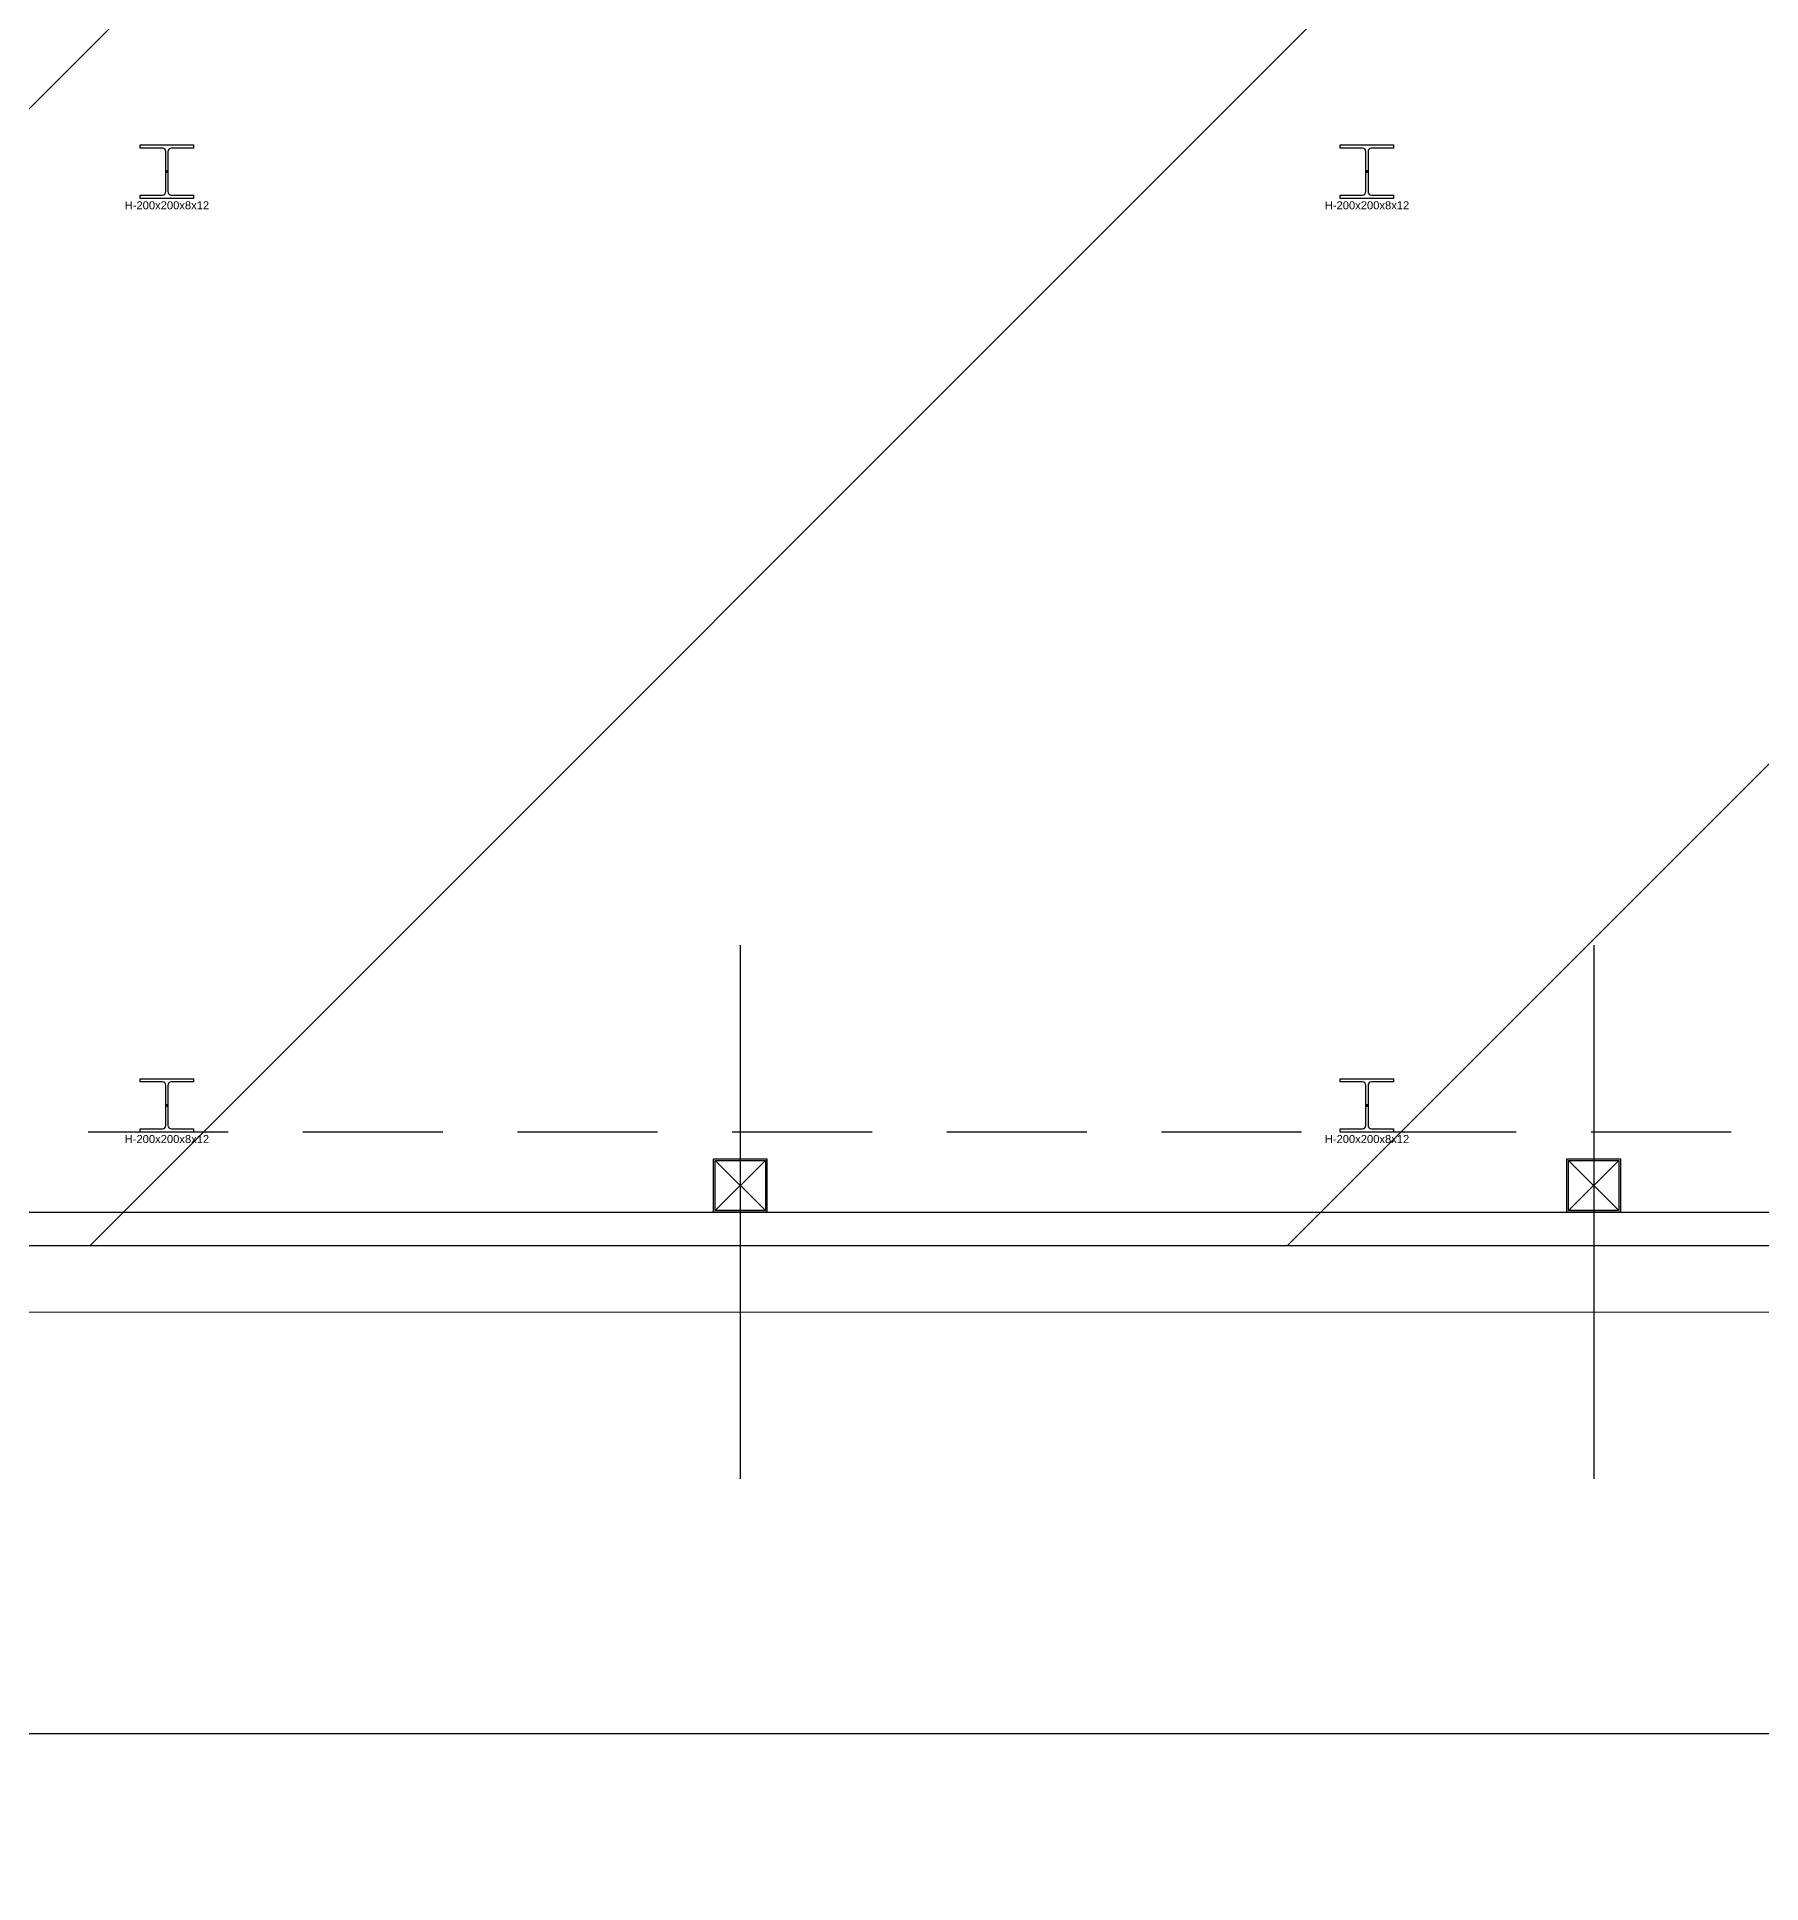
# Model space of a CAD drawing. Header units: millimetres. Extents: x -17369 to 294000, y -718917 to 220315.
# Drawn here: x 50313 to 56778, y 57103 to 64023 of the extents above; entities that cross this region are included whole.
import ezdxf
from ezdxf.enums import TextEntityAlignment as Align

# ---------------------------------------------------------------- set-up
doc = ezdxf.new("R2010")
doc.units = ezdxf.units.MM
doc.header["$LTSCALE"] = 350
for name, pattern in [('H12', [3, 2, -1]), ('HID', [2.3, 1.5, -0.8]), ('X-200-S-COL$0$CEN', [62, 60, -1, 0, -1])]:
    doc.linetypes.add(name, pattern=pattern)
for name, color, linetype in [('0-THK300 RC SFRC SLAB영역', 2, 'H12'), ('0_RC-SLAB', 7, 'Continuous'), ('A-ELE7', 7, 'Continuous'), ('H-Col', 2, 'Continuous'), ('X-200-S-COL$0$Cen', 1, 'X-200-S-COL$0$CEN'), ('X-200-S-COL$0$CenA', 13, 'X-200-S-COL$0$CEN'), ('X-200-S-COL$0$CenB', 5, 'X-200-S-COL$0$CEN'), ('X-200-S-COL$0$STUD', 4, 'Continuous')]:
    doc.layers.add(name, color=color, linetype=linetype)
for name, color, linetype, plot in [('A-ANPLT', 171, 'Continuous', False), ('X-200-S-COL$0$Defpoint', 171, 'Continuous', False), ('X-200-S-COL$0$P-Line', 144, 'Continuous', False)]:
    doc.layers.add(name, color=color, linetype=linetype, plot=plot)
doc.styles.add('Arial', font='arial.ttf')

# ---------------------------------------------------------------- blocks, each defined once
blk = doc.blocks.new('X-200-S-COL$0$1F GRID_231010')
at = {"layer": 'X-200-S-COL$0$CenA', "lineweight": 0}
blk.add_line((19400, -98200), (-22950, -98200), dxfattribs=at)
blk = doc.blocks.new('X-200-S-COL$0$Stud')
at = {"color": 250}
for p, q in [((-94, -94), (94, 94)), ((-94, 94), (94, -94))]:
    blk.add_line(p, q, dxfattribs=at)
blk.add_lwpolyline([(100, -100), (-100, -100), (-100, 100), (100, 100)], close=True)
at = {"color": 6}
blk.add_lwpolyline([(94, -94), (-94, -94), (-94, 94), (94, 94)], close=True, dxfattribs=at)
blk = doc.blocks.new('X-200-S-COL$0$1F STUD_231010')
at = {"layer": 'X-200-S-COL$0$CenB'}
for p, q in [((52950, 60617.6), (52950, 58617.6)), ((56150, 60617.6), (56150, 58617.6))]:
    blk.add_line(p, q, dxfattribs=at)
at = {"layer": 'X-200-S-COL$0$STUD', "rotation": 90}
for p in [(52950, 59717.6), (56150, 59717.6)]:
    blk.add_blockref('X-200-S-COL$0$Stud', p, dxfattribs=at)
blk = doc.blocks.new('H-200x200x8x12')
at = {"layer": 'A-ANPLT'}
for p, q in [((-5, 0), (5, 0)), ((0, 5), (0, -5))]:
    blk.add_line(p, q, dxfattribs=at)
at = {"layer": 'H-Col'}
blk.add_lwpolyline([(100, -100), (-100, -100), (-100, -88), (-17, -88, 0.414214), (-4, -75), (-4, 75, 0.414214), (-17, 88), (-100, 88), (-100, 100), (100, 100), (100, 88), (17, 88, 0.414214), (4, 75), (4, -75, 0.414214), (17, -88), (100, -88)], format="xyb", close=True, dxfattribs=at)
at = {"layer": 'A-ANPLT', "style": 'Arial'}
blk.add_text('H-200x200x8x12', height=30, dxfattribs=at).set_placement((0, -111.1), align=Align.TOP_CENTER)

msp = doc.modelspace()

# ---------------------------------------------------------------- hatches: boundary and pattern name
at = {"layer": '0-THK300 RC SFRC SLAB영역', "linetype": 'ByBlock'}
h = msp.add_hatch(dxfattribs=at)
h.set_pattern_fill('ANSI31', color=256, scale=1000)
h.paths.add_polyline_path([(45870, 59492.6), (62650, 59492.6), (62650, 69942.6), (45870, 69942.6)])

# ---------------------------------------------------------------- linework, layer by layer
msp.add_lwpolyline([(45870, 59492.6), (62650, 59492.6), (62650, 69942.6), (45870, 69942.6)], close=True, dxfattribs=at)
at = {"layer": '0_RC-SLAB', "color": 4}
msp.add_line((66400, 57662.6), (48470, 57662.6), dxfattribs=at)
at = {"layer": 'A-ELE7', "color": 8, "linetype": 'HID'}
msp.add_lwpolyline([(46400, 69617.6), (62300, 69617.6), (62300, 59917.6), (46400, 59917.6)], close=True, dxfattribs=at)
at = {"layer": 'X-200-S-COL$0$Defpoint'}
msp.add_lwpolyline([(47770, 59492.6), (47770, 49362.6), (48470, 49362.6), (48470, 51842.6), (69300, 51842.6), (69300, 52542.6), (48470, 52542.6), (48470, 57062.6), (66400, 57062.6), (66400, 57662.6), (48470, 57662.6), (48470, 59492.6)], close=True, dxfattribs=at)
at = {"layer": 'X-200-S-COL$0$P-Line'}
msp.add_line((45650, 59617.6), (62550, 59617.6), dxfattribs=at)

# ---------------------------------------------------------------- block references
at = {"layer": 'H-Col'}
for p in [(50800, 63517.6), (55300, 63517.6), (50800, 60017.6), (55300, 60017.6)]:
    msp.add_blockref('H-200x200x8x12', p, dxfattribs=at)
at = {"layer": 'X-200-S-COL$0$Cen', "lineweight": 0}
msp.add_blockref('X-200-S-COL$0$1F GRID_231010', (59450, 157442.6), dxfattribs=at)
at = {"layer": 'X-200-S-COL$0$STUD'}
msp.add_blockref('X-200-S-COL$0$1F STUD_231010', (0, 0), dxfattribs=at)

doc.saveas('drawing.dxf')
